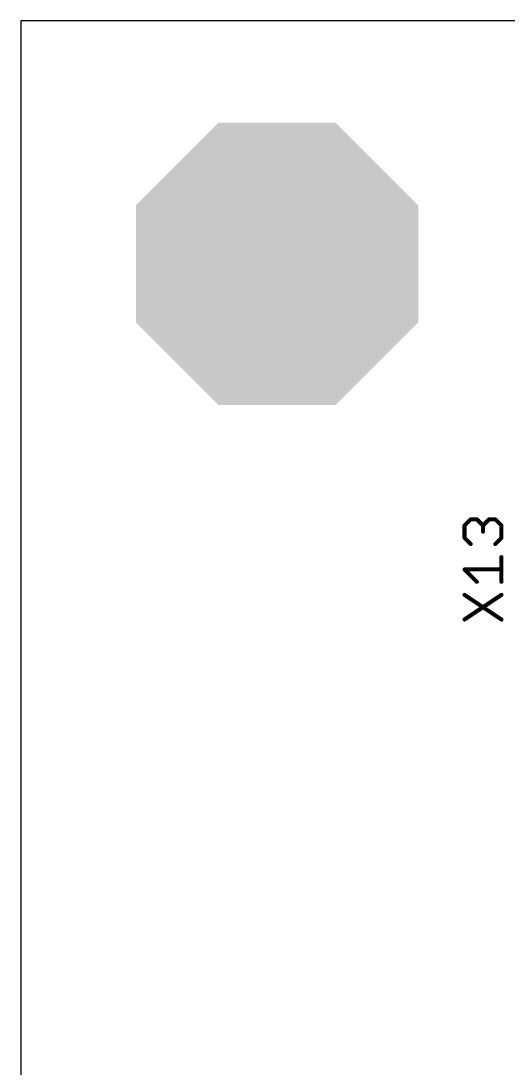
# Model space of a CAD drawing. Extents: x 28 to 146, y 32 to 158.
# Drawn here: x 27.94 to 40.02, y 132.47 to 158.42 of the extents above; entities that cross this region are included whole.
import ezdxf

# ---------------------------------------------------------------- set-up
doc = ezdxf.new("R2010")
doc.units = 0
for name, color, linetype in [('18', 94, 'CONTINUOUS'), ('20', 178, 'CONTINUOUS'), ('25', 251, 'CONTINUOUS')]:
    doc.layers.add(name, color=color, linetype=linetype)

# ---------------------------------------------------------------- blocks, each defined once
blk = doc.blocks.new('OCTAGONV')
at = {"const_width": 0.5}
blk.add_lwpolyline([(-0.25, -0.1036), (-0.25, 0.1036), (-0.1036, 0.25), (0.1036, 0.25), (0.25, 0.1036), (0.25, -0.1036), (0.1036, -0.25), (-0.1036, -0.25), (-0.25, -0.1036), (-0.25, 0.1036)], dxfattribs=at)

msp = doc.modelspace()

# ---------------------------------------------------------------- linework, layer by layer
at = {"layer": '20'}
for p, q in [((146.03, 158.42), (27.94, 158.42)), ((27.94, 158.42), (27.94, 31.75))]:
    msp.add_line(p, q, dxfattribs=at)
at = {"layer": '25', "const_width": 0.1016}
for points in [[(38.9389, 145.9163), (39.0915, 146.0689)], [(39.0915, 146.0689), (39.244, 146.0689)], [(39.244, 146.0689), (39.3965, 145.9163)], [(39.3965, 145.9163), (39.549, 146.0689)], [(39.549, 146.0689), (39.7016, 146.0689)], [(39.7016, 146.0689), (39.8541, 145.9163)], [(38.9389, 145.6113), (38.9389, 145.9163)], [(39.3965, 145.9163), (39.3965, 145.7638)], [(39.8541, 145.9163), (39.8541, 145.6113)], [(39.0915, 145.4587), (38.9389, 145.6113)], [(39.8541, 145.6113), (39.7016, 145.4587)], [(39.8541, 144.5232), (39.8541, 145.1333)], [(39.244, 144.5232), (38.9389, 144.8283)], [(38.9389, 144.8283), (39.8541, 144.8283)], [(38.9389, 143.5877), (39.8541, 144.1978)], [(38.9389, 144.1978), (39.8541, 143.5877)]]:
    msp.add_lwpolyline(points, dxfattribs=at)
at = {"layer": '25', "const_width": 0.0508}
for points in [[(39.0915, 146.0943, 1), (39.0915, 146.0435)], [(39.1094, 146.0509, 1), (39.0735, 146.0868)], [(39.2619, 146.0868, 1), (39.226, 146.0509)], [(39.244, 146.0435, 1), (39.244, 146.0943)], [(39.549, 146.0943, 1), (39.549, 146.0435)], [(39.567, 146.0509, 1), (39.5311, 146.0868)], [(39.7195, 146.0868, 1), (39.6836, 146.0509)], [(39.7016, 146.0435, 1), (39.7016, 146.0943)], [(38.9643, 145.9163, 1), (38.9135, 145.9163)], [(38.921, 145.9343, 1), (38.9569, 145.8984)], [(39.4219, 145.9163, 1), (39.3711, 145.9163)], [(39.3785, 145.9343, 1), (39.4145, 145.8984)], [(39.3785, 145.8984, 1), (39.4145, 145.9343)], [(39.8795, 145.9163, 1), (39.8287, 145.9163)], [(39.8361, 145.8984, 1), (39.8721, 145.9343)], [(38.9135, 145.6113, 1), (38.9643, 145.6113)], [(38.9569, 145.6292, 1), (38.921, 145.5933)], [(39.3711, 145.7638, 1), (39.4219, 145.7638)], [(39.8287, 145.6113, 1), (39.8795, 145.6113)], [(39.8721, 145.5933, 1), (39.8361, 145.6292)], [(39.0735, 145.4408, 1), (39.1094, 145.4767)], [(39.6836, 145.4767, 1), (39.7195, 145.4408)], [(39.8795, 145.1333, 1), (39.8287, 145.1333)], [(38.9389, 144.8537, 1), (38.9389, 144.8029)], [(38.9569, 144.8462, 1), (38.921, 144.8103)], [(39.8541, 144.8029, 1), (39.8541, 144.8537)], [(39.226, 144.5053, 1), (39.2619, 144.5412)], [(39.8287, 144.5232, 1), (39.8795, 144.5232)], [(38.953, 144.219, 1), (38.9248, 144.1767)], [(39.8682, 144.1767, 1), (39.84, 144.219)], [(38.9248, 143.6088, 1), (38.953, 143.5666)], [(39.84, 143.5666, 1), (39.8682, 143.6088)]]:
    msp.add_lwpolyline(points, format="xyb", dxfattribs=at)

# ---------------------------------------------------------------- block references
at = {"layer": '18', "xscale": 7, "yscale": 7}
msp.add_blockref('OCTAGONV', (34.29, 152.4), dxfattribs=at)

doc.saveas('drawing.dxf')
